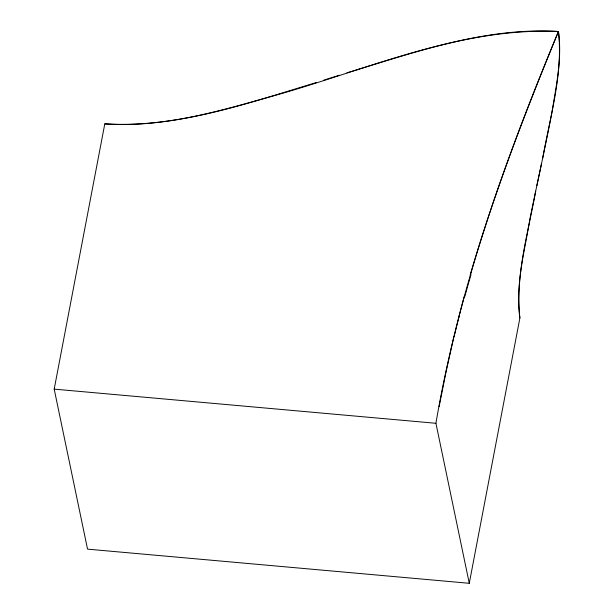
<?xml version="1.0" encoding="UTF-8"?>
<svg xmlns="http://www.w3.org/2000/svg" width="614" height="614" viewBox="0 0 614 614"><rect width="100%" height="100%" fill="white"/><g stroke="black" fill="none" stroke-linecap="round" stroke-linejoin="round"><path stroke-width="0.92" d="M535.684 191.123C528.155 232.913 515.238 275.187 519.881 318.014L469.273 583.3L87.549 549.139L54.193 389.13L104.802 123.844C177.607 128.295 247.672 103.236 316.325 82.522M469.273 583.3L435.925 423.292C458.919 287.805 505.859 157.975 558.448 31.491C485.697 26.939 415.548 52.175 346.918 72.813M439.102 406.683L445.887 372.721L453.93 336.533M542.646 158.381C550.09 116.606 563.207 74.271 558.448 31.491C458.673 27.108 364.962 70.702 270.705 96.628C216.911 111.832 161.29 127.973 104.802 123.844M536.843 185.674L541.487 163.831M470.217 274.834C494.454 191.952 525.668 111.318 558.448 31.491C562.217 58.031 556.376 84.701 552.193 110.835C545.501 146.685 537.342 182.235 530.128 217.978C524.74 250.85 515.246 284.505 519.881 318.014M323.977 80.096L339.273 75.238M54.193 389.13L435.925 423.292M454.183 336.403A656.926 263.406 -65 0 1 458.942 317.024M458.85 317.07A639.159 256.475 -65 0 1 464.245 296.57M464.882 296.316A649.52 260.244 -65 0 1 471.007 274.565"/></g></svg>
